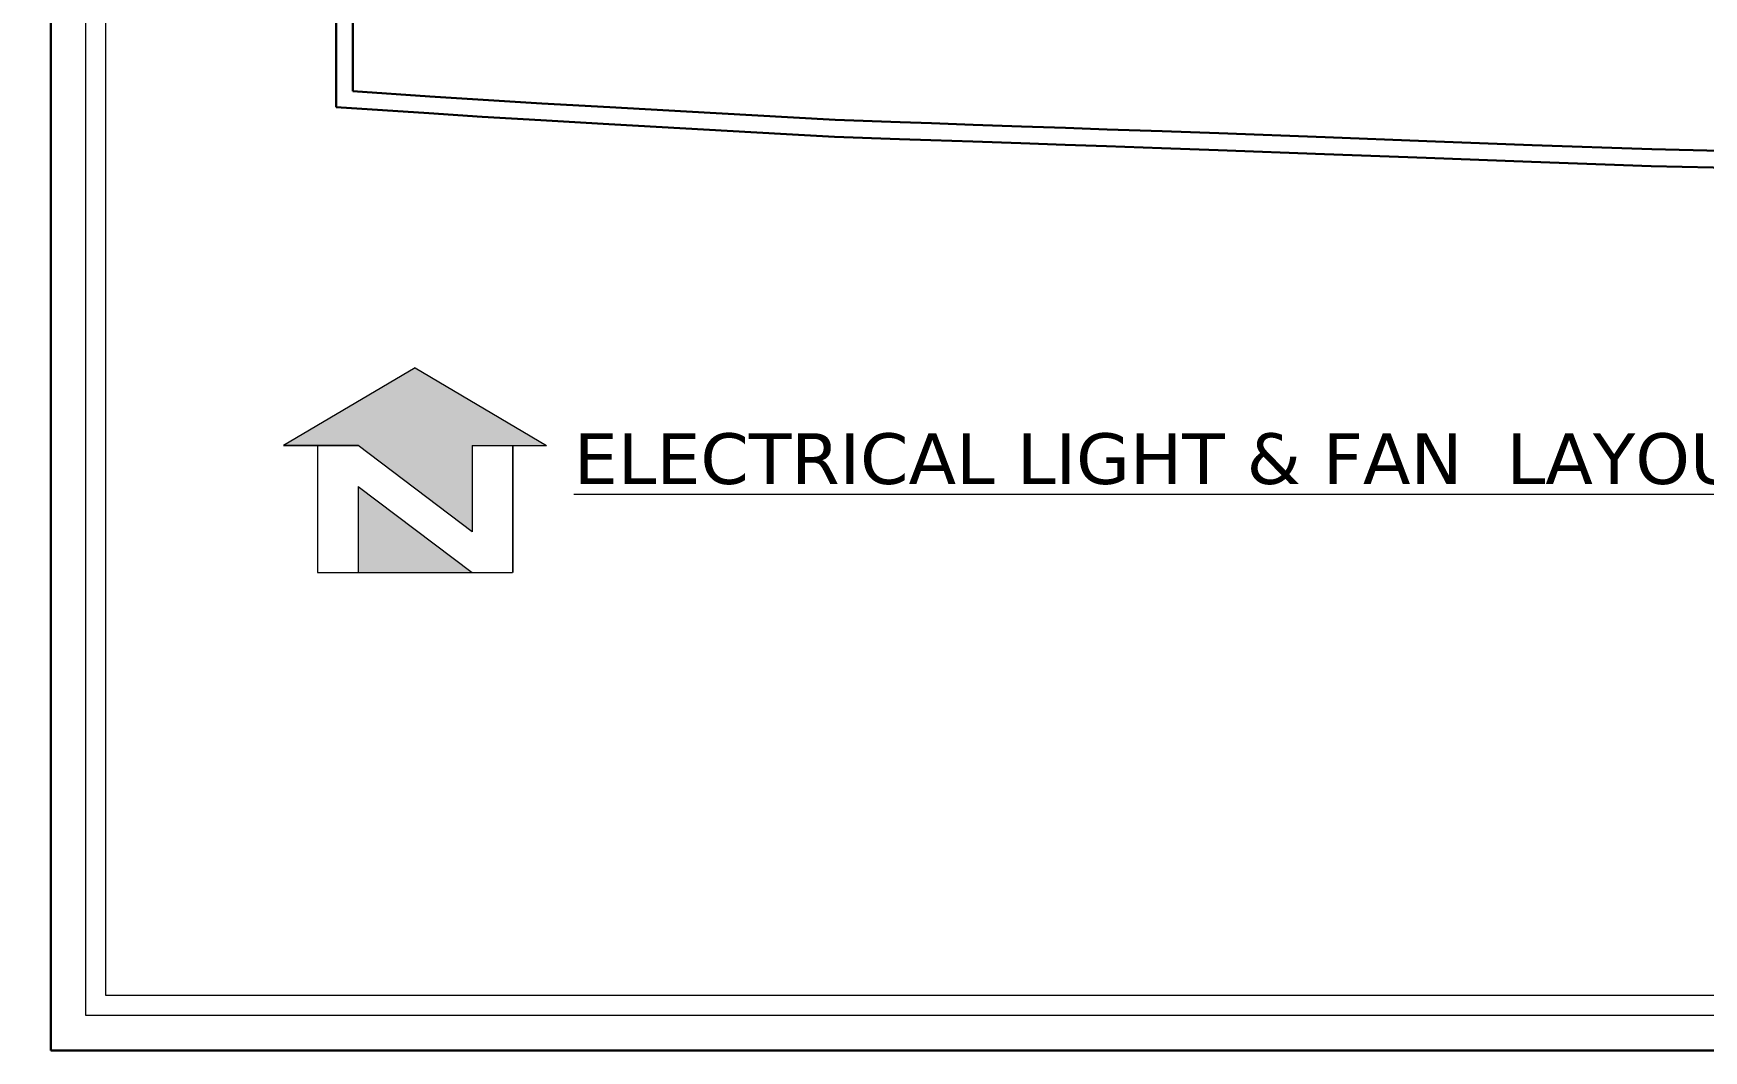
# Model space of a CAD drawing. Header units: inches. Extents: x 109699 to 44449955, y -10987 to 15824140.
# Drawn here: x 197273.7 to 197768.4, y -4568.8 to -4267.7 of the extents above; entities that cross this region are included whole.
import ezdxf

# ---------------------------------------------------------------- set-up
doc = ezdxf.new("R2010")
doc.units = ezdxf.units.IN
doc.header["$LTSCALE"] = 5
doc.header["$MEASUREMENT"] = 0
for name, color, linetype, lineweight in [('@NORMAL', 7, 'Continuous', 5), ('dimen', 20, 'Continuous', 15), ('Low Height wall --- 2', 252, 'Continuous', 30), ('Text', 7, 'Continuous', 0), ('Wall-01', 250, 'Continuous', 50), ('WALL-1', 8, 'Continuous', 9)]:
    doc.layers.add(name, color=color, linetype=linetype, lineweight=lineweight)
doc.styles.add('AR8', font='swisscl.ttf')

# ---------------------------------------------------------------- blocks, each defined once
blk = doc.blocks.new('zxczxczxcz')
at = {"layer": '@NORMAL'}
for points in [[(177327.54, -15450.1), (175295.18, -15450.1), (175295.18, -14276.83), (177327.54, -14276.83)], [(177319.91, -15442.46), (175302.82, -15442.46), (175302.82, -14284.47), (177319.91, -14284.47)]]:
    blk.add_lwpolyline(points, close=True, dxfattribs=at)
at = {"layer": 'WALL-1', "lineweight": 30}
blk.add_line((177340.91, -14263.47), (177340.91, -15463.47), dxfattribs=at)
blk.add_lwpolyline([(177340.91, -15463.47), (175281.82, -15463.47), (175281.82, -14263.47), (177340.91, -14263.47)], close=True, dxfattribs=at)
blk = doc.blocks.new('mnb')
at = {"layer": 'dimen'}
h = blk.add_hatch(color=256, dxfattribs=at)
h.paths.add_polyline_path([(-27.51, 26.5), (-11.92, 26.5), (11.92, 8.5), (11.92, 26.5), (27.48, 26.5), (-0.01, 42.79)])
h.paths.add_polyline_path([(11.92, 0), (-11.92, 17.99), (-11.92, 0)])
for p, q in [((-0.01, 42.79), (-27.51, 26.5)), ((-0.01, 42.79), (27.48, 26.5)), ((-27.51, 26.5), (-11.92, 26.5)), ((-27.51, 26.5), (-11.92, 26.5)), ((-13.34, 26.5), (-27.51, 26.5)), ((-20.42, 26.5), (-20.42, 0)), ((-11.92, 26.5), (-13.34, 26.5)), ((-11.92, 26.5), (-13.34, 26.5)), ((11.92, 8.5), (-11.92, 26.5)), ((11.92, 26.5), (27.48, 26.5)), ((11.92, 26.5), (11.92, 8.5)), ((13.36, 26.5), (27.48, 26.5)), ((20.42, 26.5), (20.42, 0)), ((-11.92, 17.99), (11.92, 0)), ((-11.92, 17.99), (-11.92, 0)), ((-20.42, 0), (20.42, 0))]:
    blk.add_line(p, q, dxfattribs=at)

msp = doc.modelspace()

# ---------------------------------------------------------------- hatches: boundary and pattern name
at = {"layer": 'dimen'}
h = msp.add_hatch(color=256, dxfattribs=at)
h.paths.add_polyline_path([(197347.84, -4389.75), (197369.9, -4389.75), (197403.63, -4415.22), (197403.63, -4389.75), (197425.66, -4389.75), (197386.75, -4366.69)])
h.paths.add_polyline_path([(197403.63, -4427.25), (197369.9, -4401.79), (197369.9, -4427.25)])

# ---------------------------------------------------------------- linework, layer by layer
for p, q in [((197386.75, -4366.69, 16.97), (197347.84, -4389.75, 16.97)), ((197386.75, -4366.69, 16.97), (197425.66, -4389.75, 16.97)), ((197347.84, -4389.75, 16.97), (197369.9, -4389.75, 16.97)), ((197347.84, -4389.75, 16.97), (197369.9, -4389.75, 16.97)), ((197367.89, -4389.75, 16.97), (197347.84, -4389.75, 16.97)), ((197369.9, -4389.75, 16.97), (197367.89, -4389.75, 16.97)), ((197369.9, -4389.75, 16.97), (197367.89, -4389.75, 16.97)), ((197403.63, -4415.22, 16.97), (197369.9, -4389.75, 16.97)), ((197403.63, -4389.75, 16.97), (197425.66, -4389.75, 16.97)), ((197403.63, -4389.75, 16.97), (197403.63, -4415.22, 16.97)), ((197405.67, -4389.75, 16.97), (197425.66, -4389.75, 16.97)), ((197415.67, -4389.75, 16.97), (197415.67, -4427.25, 16.97)), ((197369.9, -4401.79, 16.97), (197403.63, -4427.25, 16.97)), ((197369.9, -4401.79, 16.97), (197369.9, -4427.25, 16.97))]:
    msp.add_line(p, q, dxfattribs=at)
at = {"layer": 'Low Height wall --- 2'}
for p, q in [((197363.36, -4249.72, -0.12), (197363.36, -4289.54, -0.12)), ((197368.36, -4249.72, -0.12), (197368.36, -4284.86, -0.12))]:
    msp.add_line(p, q, dxfattribs=at)
at = {"layer": 'Low Height wall --- 2', "elevation": 0.19}
for points in [[(197368.36, -4284.86), (197391.14, -4286.37), (197406.9, -4287.42), (197424.3, -4288.43), (197444.39, -4289.56), (197467.19, -4290.85), (197486.45, -4291.94), (197498.85, -4292.64), (197511.17, -4293.33), (197530.38, -4294), (197539.7, -4294.32), (197552.07, -4294.75), (197566.36, -4295.24), (197579.42, -4295.69), (197591.73, -4296.12), (197608.01, -4296.68), (197624.75, -4297.26), (197656.27, -4298.45), (197686.43, -4299.59), (197717.56, -4300.77), (197752.98, -4301.99), (197789.67, -4302.83)], [(197363.36, -4289.54), (197390.81, -4291.36), (197406.59, -4292.41), (197424.02, -4293.42), (197444.11, -4294.55), (197466.91, -4295.84), (197486.16, -4296.93), (197498.57, -4297.63), (197510.94, -4298.33), (197530.21, -4298.99), (197539.53, -4299.32), (197551.9, -4299.74), (197566.19, -4300.24), (197579.25, -4300.69), (197591.55, -4301.12), (197607.84, -4301.68), (197624.57, -4302.26), (197656.08, -4303.44), (197686.24, -4304.59), (197717.38, -4305.77), (197752.83, -4306.99), (197789.56, -4307.83)]]:
    msp.add_lwpolyline(points, dxfattribs=at)

# ---------------------------------------------------------------- block references
at = {"layer": 'Wall-01', "xscale": 1.415232000028482, "yscale": 1.415232000028482, "zscale": 1.415232000028482}
msp.add_blockref('mnb', (197386.76, -4427.25, 16.97), dxfattribs=at)
at = {"layer": 'WALL-1', "linetype": 'Continuous', "xscale": 0.7745455872000001, "yscale": 0.7745455872000001, "zscale": 0.7745455872000001, "rotation": 270}
msp.add_blockref('zxczxczxcz', (209256.07, 132789.8), dxfattribs=at)

# ---------------------------------------------------------------- texts
at = {"layer": 'Text', "insert": (197433.78, -4386.08, 1345.91), "char_height": 15, "width": 856.5915, "attachment_point": 1, "style": 'AR8'}
msp.add_mtext('\\A1;{\\fVerdana|b0|i0|c0|p34;\\LELECTRICAL LIGHT & FAN  LAYOUT }', dxfattribs=at)

doc.saveas('drawing.dxf')
